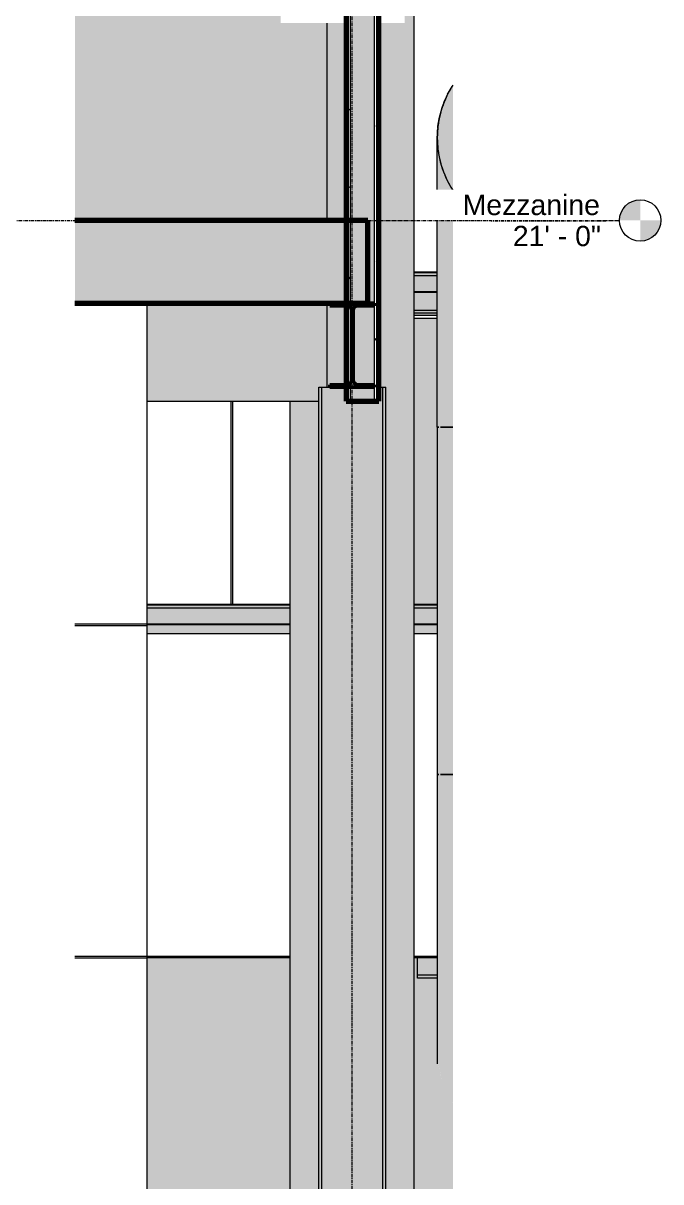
# Model space of a CAD drawing. Header units: inches. Extents: x 22688 to 23874, y -61 to 465.
# Drawn here: x 23605 to 23697.6, y 112.4 to 280.6 of the extents above; entities that cross this region are included whole.
import ezdxf

# ---------------------------------------------------------------- set-up
doc = ezdxf.new("R2010")
doc.units = ezdxf.units.IN
doc.header["$MEASUREMENT"] = 0
doc.linetypes.add('Grid Line 1_2_', pattern=[0.875, 0.5, -0.125, 0.125, -0.125])
for name, color, linetype, lineweight in [('A-DOOR', 31, 'Continuous', 18), ('A-FLOR', 192, 'Continuous', 18), ('A-FLOR-LEVL', 51, 'Continuous', 9), ('A-WALL', 113, 'Continuous', 18), ('A-WALL-PATT', 111, 'Continuous', 70), ('I-WALL', 2, 'Continuous', 18), ('L-SITE-WALL', 31, 'Continuous', 18), ('M-EQPM', 50, 'Continuous', 9), ('M-HVAC-DUCT', 70, 'Continuous', 9), ('M-HVAC-DUCT-ANNO', 70, 'Continuous', 9), ('S-BEAM', 12, 'Continuous', 9), ('S-COLS', 52, 'Continuous', 9), ('S-GRID', 1, 'Continuous', 9)]:
    doc.layers.add(name, color=color, linetype=linetype, lineweight=lineweight)
doc.styles.add('Arial', font='arial.ttf', dxfattribs={"height": 2.950599})
pattern_1 = [(0, (-76299.571, 104.131), (7.68, 1.92), [0.317, -5.443, 0.317, -5.443, -30.72]), (0, (-76299.571, 104.131), (7.68, 1.92), [-11.52, 0.317, -11.203, 0.317, -5.443, -13.44]), (0, (-76299.571, 104.131), (7.68, 1.92), [-28.8, 0.317, -3.523, 0.317, -9.283]), (120, (-76296.691, 105.091), (-5.502768775, 5.6910751), [0.317, -5.443, 0.317, -5.443, -30.72]), (120, (-76296.691, 105.091), (-5.502768775, 5.6910751), [-11.52, 0.317, -11.203, 0.317, -5.443, -13.44]), (120, (-76296.691, 105.091), (-5.502768775, 5.6910751), [-28.8, 0.317, -3.523, 0.317, -9.283]), (240, (-76295.731, 108.931), (-2.177231225, -7.6110751), [0.317, -5.443, 0.317, -5.443, -30.72]), (240, (-76295.731, 108.931), (-2.177231225, -7.6110751), [-11.52, 0.317, -11.203, 0.317, -5.443, -13.44]), (240, (-76295.731, 108.931), (-2.177231225, -7.6110751), [-28.8, 0.317, -3.523, 0.317, -9.283])]

# ---------------------------------------------------------------- blocks, each defined once
blk = doc.blocks.new('Girt_Z - 8_D-904143-Section 13 - Callout 2')
at = {"layer": 'S-BEAM'}
h = blk.add_hatch(color=256, dxfattribs=at)
h.paths.add_polyline_path([(-26227.76, 243.95), (-26227.76, 243.95), (-26227.76, 243.98)], flags=0)
h.paths.add_polyline_path([(-26175.17, 243.95), (-26175.17, 244.4), (-26178.52, 244.4), (-26178.52, 243.95), (-26176.32, 243.95)], flags=0)
h = blk.add_hatch(color=256, dxfattribs=at)
h.paths.add_polyline_path([(-26227.76, 241.63), (-26227.76, 241.63), (-26227.76, 241.91)], flags=0)
h.paths.add_polyline_path([(-26178.52, 241.63), (-26175.17, 241.63), (-26175.17, 243.95), (-26178.52, 243.95), (-26178.52, 241.91)], flags=0)
for points in [[(-26178.52, 244.4), (-26175.17, 244.4), (-26175.17, 244.48), (-26178.52, 244.48), (-26178.52, 244.47)], [(-26175.17, 241.55), (-26175.17, 241.63), (-26178.52, 241.63), (-26178.52, 241.55), (-26175.46, 241.55)]]:
    blk.add_hatch(color=256, dxfattribs=at).paths.add_polyline_path(points, flags=0)
h = blk.add_hatch(color=256, dxfattribs=at)
h.paths.add_polyline_path([(-26227.76, 241.37), (-26227.76, 241.37), (-26227.76, 241.45)], flags=0)
h.paths.add_polyline_path([(-26175.46, 241.37), (-26175.17, 241.37), (-26175.17, 241.55), (-26178.52, 241.55), (-26178.52, 241.37), (-26176.32, 241.37)], flags=0)
h = blk.add_hatch(color=256, dxfattribs=at)
h.paths.add_polyline_path([(-26175.17, 239), (-26175.17, 241.37), (-26178.52, 241.37), (-26178.52, 239), (-26175.17, 239)], flags=0)
h.paths.add_polyline_path([(-26227.76, 239), (-26227.76, 239), (-26227.76, 239.16)], flags=0)
h = blk.add_hatch(color=256, dxfattribs=at)
h.paths.add_polyline_path([(-26227.76, 238.52), (-26227.76, 238.52), (-26227.76, 238.55)], flags=0)
h.paths.add_polyline_path([(-26175.17, 238.52), (-26175.17, 239), (-26178.52, 239), (-26178.52, 238.52), (-26176.32, 238.52)], flags=0)
for p, q in [((-26175.17, 244.48), (-26178.52, 244.48)), ((-26175.17, 244.4), (-26178.52, 244.4)), ((-26175.17, 243.95), (-26178.52, 243.95)), ((-26175.17, 241.63), (-26178.52, 241.63)), ((-26175.17, 241.55), (-26178.52, 241.55)), ((-26178.52, 239), (-26175.17, 239)), ((-26175.17, 238.52), (-26178.52, 238.52))]:
    blk.add_line(p, q, dxfattribs=at)
blk = doc.blocks.new('Girt_Z - 8_D-V17-Section 13 - Callout 2')
at = {"layer": 'S-BEAM'}
h = blk.add_hatch(color=256, dxfattribs=at)
h.paths.add_polyline_path([(-26227.76, 196.15), (-26227.76, 196.15), (-26227.76, 196.23)], flags=0)
h.paths.add_polyline_path([(-26217.27, 196.15), (-26196.52, 196.15), (-26196.52, 196.23), (-26217.27, 196.23), (-26217.27, 196.16)], flags=0)
h.paths.add_polyline_path([(-26178.52, 196.15), (-26175.17, 196.15), (-26175.17, 196.23), (-26178.52, 196.23), (-26178.52, 196.22)], flags=0)
h.paths.add_polyline_path([(-26172.91, 196.15), (-26172.91, 196.15), (-26172.91, 196.15), (-26172.91, 196.22)], flags=0)
h = blk.add_hatch(color=256, dxfattribs=at)
h.paths.add_polyline_path([(-26178.52, 195.7), (-26175.17, 195.7), (-26175.17, 196.15), (-26178.52, 196.15), (-26178.52, 195.7)], flags=0)
h.paths.add_polyline_path([(-26227.76, 195.7), (-26227.76, 195.7), (-26227.76, 195.73)], flags=0)
h.paths.add_polyline_path([(-26200.33, 195.7), (-26196.52, 195.7), (-26196.52, 196.15), (-26217.27, 196.15), (-26217.27, 195.7), (-26214.05, 195.7)], flags=0)
h = blk.add_hatch(color=256, dxfattribs=at)
h.paths.add_polyline_path([(-26227.76, 193.38), (-26227.76, 193.38), (-26227.76, 195.54)], flags=0)
h.paths.add_polyline_path([(-26217.27, 193.38), (-26196.52, 193.38), (-26196.52, 195.7), (-26217.27, 195.69), (-26217.27, 193.78)], flags=0)
h.paths.add_polyline_path([(-26176.32, 193.38), (-26175.17, 193.38), (-26175.17, 195.7), (-26178.52, 195.7), (-26178.52, 193.38)], flags=0)
h = blk.add_hatch(color=256, dxfattribs=at)
h.paths.add_polyline_path([(-26178.52, 193.3), (-26175.17, 193.31), (-26175.17, 193.38), (-26178.52, 193.38), (-26178.52, 193.3)], flags=0)
h.paths.add_polyline_path([(-26196.52, 193.3), (-26196.52, 193.38), (-26217.27, 193.38), (-26217.27, 193.3), (-26200.33, 193.3)], flags=0)
h.paths.add_polyline_path([(-26227.76, 193.3), (-26227.76, 193.31), (-26227.76, 193.31)], flags=0)
h = blk.add_hatch(color=256, dxfattribs=at)
h.paths.add_polyline_path([(-26178.52, 193.12), (-26175.17, 193.12), (-26175.17, 193.3), (-26178.52, 193.3), (-26178.52, 193.19)], flags=0)
h.paths.add_polyline_path([(-26217.27, 193.12), (-26196.52, 193.12), (-26196.52, 193.3), (-26217.27, 193.3), (-26217.27, 193.13)], flags=0)
h.paths.add_polyline_path([(-26172.91, 193.12), (-26172.91, 193.12), (-26172.91, 193.12), (-26172.91, 193.2)], flags=0)
h = blk.add_hatch(color=256, dxfattribs=at)
h.paths.add_polyline_path([(-26200.33, 192), (-26196.52, 192), (-26196.52, 193.12), (-26217.27, 193.12), (-26217.27, 192), (-26200.71, 192)], flags=0)
h.paths.add_polyline_path([(-26178.52, 192), (-26175.17, 192), (-26175.17, 193.12), (-26178.52, 193.12), (-26178.52, 192.1)], flags=0)
for p, q in [((-26196.52, 196.23), (-26217.27, 196.23)), ((-26196.52, 196.15), (-26217.27, 196.15)), ((-26196.52, 195.7), (-26217.27, 195.7)), ((-26175.17, 196.23), (-26178.52, 196.23)), ((-26175.17, 196.15), (-26178.52, 196.15)), ((-26175.17, 195.7), (-26178.52, 195.7)), ((-26196.52, 193.38), (-26217.27, 193.38)), ((-26196.52, 193.3), (-26217.27, 193.3)), ((-26175.17, 193.38), (-26178.52, 193.38)), ((-26175.17, 193.3), (-26178.52, 193.3))]:
    blk.add_line(p, q, dxfattribs=at)
blk = doc.blocks.new('Girt_Z - 8_D-757207-Section 13 - Callout 2')
at = {"layer": 'S-BEAM'}
for points in [[(-26175.17, 144.87), (-26175.17, 145), (-26178.02, 145), (-26178.02, 144.87), (-26175.21, 144.87)], [(-26175.17, 142.5), (-26175.17, 144.87), (-26178.02, 144.87), (-26178.02, 142.5), (-26176.32, 142.5)], [(-26176.32, 142.02), (-26175.17, 142.02), (-26175.17, 142.5), (-26178.02, 142.5), (-26178.02, 142.02)]]:
    blk.add_hatch(color=256, dxfattribs=at).paths.add_polyline_path(points, flags=0)
for p, q in [((-26178.02, 144.96), (-26178.02, 145)), ((-26178.02, 144.87), (-26178.02, 144.96)), ((-26178.02, 142.5), (-26178.02, 144.87)), ((-26178.02, 142.02), (-26178.02, 142.5)), ((-26178.02, 142.5), (-26175.17, 142.5)), ((-26175.17, 142.02), (-26178.02, 142.02))]:
    blk.add_line(p, q, dxfattribs=at)
blk = doc.blocks.new('opening - opening-915839-Section 13 - Callout 2')
at = {"layer": 'A-DOOR'}
h = blk.add_hatch(color=256, dxfattribs=at)
edge = h.paths.add_edge_path(flags=0)
edge.add_line((-26172.91, 123.8), (-26173.22, 124.29))
edge.add_line((-26173.22, 124.29), (-26173.33, 124.49))
edge.add_line((-26173.33, 124.49), (-26173.77, 125.38))
edge.add_line((-26173.77, 125.38), (-26173.92, 125.71))
edge.add_line((-26173.92, 125.71), (-26174.25, 126.54))
edge.add_line((-26174.25, 126.54), (-26174.45, 127.13))
edge.add_line((-26174.45, 127.13), (-26174.6, 127.63))
edge.add_line((-26174.6, 127.63), (-26174.92, 128.97))
edge.add_line((-26174.92, 128.97), (-26175.09, 130.23))
edge.add_line((-26175.09, 130.23), (-26175.17, 132.06))
edge.add_line((-26175.17, 132.06), (-26175.17, 142.02))
edge.add_line((-26175.17, 142.02), (-26178.02, 142.02))
edge.add_line((-26178.02, 142.02), (-26178.02, 145))
edge.add_line((-26178.02, 145), (-26178.52, 145))
edge.add_line((-26178.52, 145), (-26178.52, 1))
edge.add_line((-26178.52, 1), (-26172.91, 1))
edge.add_line((-26172.91, 1), (-26172.91, 0))
edge.add_line((-26172.91, 0), (-26172.91, 0))
h.paths.add_polyline_path([(-26217.27, 1), (-26196.52, 1), (-26196.52, 145), (-26217.27, 145), (-26217.27, 10.99)], flags=0)
blk = doc.blocks.new('Carrier_48TC_Standard_Efficiency_Gas_Heat_Electric_Cooling_Packaged_Rooftop_Unit_3_to_15_nominal_tons - 15 ton 48TC__16-873539-Section 13 - Callout 2')
at = {"layer": 'M-EQPM'}
h = blk.add_hatch(color=256, dxfattribs=at)
h.paths.add_polyline_path([(-26172.91, 180.43), (-26172.91, 180.43), (-26172.91, 185.11)], flags=0)
h.paths.add_polyline_path([(-26178.01, 196.23), (-26175.17, 196.23), (-26175.17, 237.8), (-26178.52, 237.8), (-26178.52, 196.23)], flags=0)
h.paths.add_polyline_path([(-26172.91, 201.18), (-26172.91, 201.18), (-26172.91, 206.08)], flags=0)
for points in [[(-26172.91, 196.23), (-26172.91, 196.23), (-26172.91, 199.09)], [(-26172.91, 171.55), (-26172.91, 171.55), (-26172.91, 171.74)]]:
    blk.add_hatch(color=256, dxfattribs=at).paths.add_polyline_path(points, flags=0)
blk.add_line((-26178.52, 237.8), (-26175.17, 237.8), dxfattribs=at)
blk = doc.blocks.new('W-Wide Flange - W12X26-943848-Section 13 - Callout 2')
at = {"layer": 'S-BEAM'}
h = blk.add_hatch(dxfattribs=at)
h.set_pattern_fill('FP_14', color=256, style=0, pattern_type=2)
h.set_pattern_definition([(45, (-76299.571, 104.131), (-2.37587878, 2.37587878), []), (45, (-76299.571, 107.731), (-2.37587878, 2.37587878), [])])
h.paths.add_polyline_path([(-26186.61, 227.78), (-26184.27, 227.78), (-26184.27, 228.16), (-26186.72, 228.16), (-26186.98, 228.21), (-26187.2, 228.36), (-26187.35, 228.58), (-26187.4, 228.84), (-26187.4, 238.94), (-26187.35, 239.2), (-26187.2, 239.42), (-26186.98, 239.57), (-26186.72, 239.62), (-26184.27, 239.62), (-26184.27, 240), (-26190.76, 240), (-26190.76, 239.62), (-26188.31, 239.62), (-26188.05, 239.57), (-26187.83, 239.42), (-26187.68, 239.2), (-26187.63, 238.94), (-26187.63, 228.84), (-26187.68, 228.58), (-26187.83, 228.36), (-26188.05, 228.21), (-26188.31, 228.16), (-26190.76, 228.16), (-26190.76, 227.78)], flags=0)
at = {"layer": 'S-BEAM', "lineweight": 50}
for p, q in [((-26184.27, 240), (-26190.76, 240)), ((-26190.76, 240), (-26190.76, 239.62)), ((-26190.76, 239.62), (-26188.31, 239.62)), ((-26187.63, 238.94), (-26187.63, 228.84)), ((-26187.4, 228.84), (-26187.4, 238.94)), ((-26186.72, 239.62), (-26184.27, 239.62)), ((-26184.27, 239.62), (-26184.27, 240)), ((-26188.31, 228.16), (-26190.76, 228.16)), ((-26190.76, 228.16), (-26190.76, 227.78)), ((-26190.76, 227.78), (-26184.27, 227.78)), ((-26184.27, 228.16), (-26186.72, 228.16)), ((-26184.27, 227.78), (-26184.27, 228.16))]:
    blk.add_line(p, q, dxfattribs=at)
for centre, start, end in [((-26188.31, 238.94), 0, 90), ((-26186.72, 238.94), 90, 180), ((-26188.31, 228.84), 270, 0), ((-26186.72, 228.84), 180, 270)]:
    blk.add_arc(centre, 0.684, start, end, dxfattribs=at)
blk = doc.blocks.new('Round Elbow - 1_5 D-870650-Section 13 - Callout 2')
at = {"layer": 'M-HVAC-DUCT'}
h = blk.add_hatch(color=256, dxfattribs=at)
edge = h.paths.add_edge_path(flags=0)
edge.add_line((-26172.91, 171.55), (-26175.17, 171.55))
edge.add_line((-26175.17, 171.55), (-26175.17, 131.76))
edge.add_line((-26175.17, 131.76), (-26175.09, 130.19))
edge.add_line((-26175.09, 130.19), (-26174.91, 128.96))
edge.add_line((-26174.91, 128.96), (-26174.57, 127.53))
edge.add_line((-26174.57, 127.53), (-26174.33, 126.78))
edge.add_line((-26174.33, 126.78), (-26174.19, 126.35))
edge.add_line((-26174.19, 126.35), (-26173.92, 125.69))
edge.add_line((-26173.92, 125.69), (-26173.77, 125.38))
edge.add_line((-26173.77, 125.38), (-26173.27, 124.38))
edge.add_line((-26173.27, 124.38), (-26173.13, 124.14))
edge.add_line((-26173.13, 124.14), (-26173, 123.95))
edge.add_line((-26173, 123.95), (-26172.91, 123.8))
for p, q in [((-26175.16, 171.55), (-26175.12, 171.55)), ((-26175.11, 171.55), (-26174.96, 171.55)), ((-26174.69, 171.55), (-26174.32, 171.55)), ((-26174.32, 171.55), (-26173.86, 171.55)), ((-26173.86, 171.55), (-26173.29, 171.55)), ((-26173.29, 171.55), (-26172.92, 171.55))]:
    blk.add_line(p, q, dxfattribs=at)
at = {"layer": 'M-HVAC-DUCT', "flags": 128}
blk.add_lwpolyline([(-26175.17, 171.55), (-26175.17, 169.87), (-26175.17, 168.2), (-26175.17, 166.52), (-26175.17, 164.86), (-26175.17, 163.21), (-26175.17, 161.57), (-26175.17, 159.94), (-26175.17, 158.34), (-26175.17, 156.76), (-26175.17, 155.2), (-26175.17, 153.66), (-26175.17, 152.16), (-26175.17, 150.68), (-26175.17, 149.24), (-26175.17, 147.84), (-26175.17, 146.47), (-26175.17, 145.14), (-26175.17, 143.86), (-26175.17, 142.62), (-26175.17, 141.42), (-26175.17, 140.28), (-26175.17, 139.18), (-26175.17, 138.14), (-26175.17, 137.15), (-26175.17, 136.21), (-26175.17, 135.33), (-26175.17, 134.51), (-26175.17, 133.75), (-26175.17, 133.05), (-26175.17, 132.41), (-26175.17, 131.83), (-26175.17, 131.31), (-26175.17, 130.87), (-26175.17, 130.48), (-26175.17, 130.16), (-26175.17, 129.91), (-26175.17, 129.72), (-26175.17, 129.61), (-26175.17, 129.55), (-26175.17, 129.55)], dxfattribs=at)
blk = doc.blocks.new('Round Elbow - 1_5 D-V19-Section 13 - Callout 2')
at = {"layer": 'M-HVAC-DUCT'}
h = blk.add_hatch(color=256, dxfattribs=at)
h.paths.add_polyline_path([(-26173.18, 256.82), (-26173.5, 257.4), (-26173.29, 257), (-26173.22, 256.89)], flags=0)
h.paths.add_polyline_path([(-26173.78, 257.93), (-26174.03, 258.51), (-26173.86, 258.08)], flags=0)
h.paths.add_polyline_path([(-26174.05, 269.45), (-26173.78, 270.07), (-26173.86, 269.92)], flags=0)
h.paths.add_polyline_path([(-26173.5, 270.6), (-26173.18, 271.18), (-26173.29, 271)], flags=0)
blk.add_hatch(color=256, dxfattribs=at).paths.add_polyline_path([(-26173.3, 222), (-26172.91, 222), (-26172.91, 222), (-26172.91, 256.4), (-26173.07, 256.63), (-26173.22, 256.89), (-26173.29, 257), (-26173.5, 257.4), (-26173.7, 257.76), (-26173.78, 257.93), (-26173.86, 258.08), (-26174.35, 259.28), (-26174.69, 260.38), (-26174.96, 261.57), (-26175.12, 262.78), (-26175.17, 263.77), (-26175.17, 222), (-26173.86, 222)], flags=0)
for p, q in [((-26175.12, 222), (-26175.16, 222)), ((-26174.96, 222), (-26175.11, 222)), ((-26174.32, 222), (-26174.69, 222)), ((-26173.86, 222), (-26174.32, 222)), ((-26173.29, 222), (-26173.86, 222)), ((-26172.92, 222), (-26173.29, 222))]:
    blk.add_line(p, q, dxfattribs=at)
at = {"layer": 'M-HVAC-DUCT', "flags": 128}
for points in [[(-26173.67, 270.31), (-26173.59, 270.46), (-26173.32, 270.96), (-26173.03, 271.44), (-26172.91, 271.62)], [(-26174.2, 269.12), (-26174.06, 269.45), (-26173.84, 269.96), (-26173.74, 270.17)], [(-26175.1, 265.35), (-26175.07, 265.68), (-26174.99, 266.23), (-26174.89, 266.78), (-26174.77, 267.33), (-26174.62, 267.87), (-26174.46, 268.4), (-26174.27, 268.93), (-26174.24, 269.02)], [(-26175.17, 264), (-26175.16, 264.56), (-26175.12, 265.12), (-26175.11, 265.25)], [(-26175.17, 222), (-26175.17, 223.68), (-26175.17, 225.36), (-26175.17, 227.03), (-26175.17, 228.69), (-26175.17, 230.34), (-26175.17, 231.98), (-26175.17, 233.61), (-26175.17, 235.21), (-26175.17, 236.8), (-26175.17, 238.36), (-26175.17, 239.89), (-26175.17, 241.39), (-26175.17, 242.87), (-26175.17, 244.31), (-26175.17, 245.71), (-26175.17, 247.08), (-26175.17, 248.41), (-26175.17, 249.69), (-26175.17, 250.93), (-26175.17, 252.13), (-26175.17, 253.28), (-26175.17, 254.37), (-26175.17, 255.42), (-26175.17, 256.41), (-26175.17, 257.34), (-26175.17, 258.22), (-26175.17, 259.04), (-26175.17, 259.8), (-26175.17, 260.51), (-26175.17, 261.15), (-26175.17, 261.72), (-26175.17, 262.24), (-26175.17, 262.69), (-26175.17, 263.07), (-26175.17, 263.39), (-26175.17, 263.64), (-26175.17, 263.83), (-26175.17, 263.95), (-26175.17, 264)]]:
    blk.add_lwpolyline(points, dxfattribs=at)
at = {"layer": 'M-HVAC-DUCT'}
for start, end in [(149.1102, 151.8242), (154.2865, 157.0458), (164.5114, 167.8596), (159.3972, 162.4245), (169.661, 173.2108), (174.8301, 180), (180, 185.1699), (186.7892, 190.339), (192.1404, 195.4886), (197.5755, 200), (200, 200.6028), (202.9542, 205), (205, 205.7135), (208.1758, 210), (210, 210.8898)]:
    blk.add_arc((-26161.17, 264), 14, start, end, dxfattribs=at)
blk = doc.blocks.new('Girt_C - 8_D-947499-Section 13 - Callout 2')
at = {"layer": 'S-BEAM'}
h = blk.add_hatch(color=256, dxfattribs=at)
edge = h.paths.add_edge_path(flags=0)
edge.add_line((-26227.76, 241.12), (-26227.76, 241.12))
edge.add_line((-26227.76, 241.12), (-26227.76, 241.17))
h = blk.add_hatch(color=256, dxfattribs=at)
edge = h.paths.add_edge_path(flags=0)
edge.add_line((-26227.76, 238.75), (-26227.76, 238.75))
edge.add_line((-26227.76, 238.75), (-26227.76, 239))
h = blk.add_hatch(color=256, dxfattribs=at)
h.paths.add_polyline_path([(-26175.17, 238.27), (-26175.17, 238.52), (-26178.52, 238.52), (-26178.52, 238.27), (-26176.32, 238.27)], flags=0)
edge = h.paths.add_edge_path(flags=0)
edge.add_line((-26227.76, 238.27), (-26227.76, 238.27))
edge.add_line((-26227.76, 238.27), (-26227.76, 238.48))
blk.add_line((-26178.52, 238.27), (-26175.17, 238.27), dxfattribs=at)
blk = doc.blocks.new('Level - Level Head - Circle-15001-Section 13 - Callout 2')
at = {"layer": 'A-FLOR-LEVL'}
h = blk.add_hatch(color=256, dxfattribs=at)
edge = h.paths.add_edge_path(flags=0)
edge.add_line((-26145.72, 0), (-26148.72, 0))
edge.add_arc((-26145.72, 0), 3, 90, 180, ccw=False)
edge.add_line((-26145.72, 3), (-26145.72, 0))
h = blk.add_hatch(color=256, dxfattribs=at)
edge = h.paths.add_edge_path(flags=0)
edge.add_line((-26145.72, -3), (-26145.72, 0))
edge.add_line((-26145.72, 0), (-26142.72, 0))
edge.add_arc((-26145.72, 0), 3, 270, 360, ccw=False)
blk.add_circle((-26145.72, 0), 3, dxfattribs=at)

msp = doc.modelspace()

# ---------------------------------------------------------------- hatches: boundary and pattern name
at = {"layer": 'A-FLOR'}
msp.add_hatch(color=256, dxfattribs=at).paths.add_polyline_path([(23653.69, 240), (23655.02, 240), (23655.02, 252), (23612.54, 252), (23612.54, 240), (23650.26, 240)], flags=0)
at = {"layer": 'A-WALL-PATT', "lineweight": 9}
h = msp.add_hatch(dxfattribs=at)
h.set_pattern_fill('FP_19', color=256, style=0, pattern_type=2)
h.set_pattern_definition(pattern_1)
h.paths.add_polyline_path([(23652.53, 225.78), (23652.53, 290.53), (23651.9, 290.53), (23651.9, 225.78)], flags=0)
h = msp.add_hatch(dxfattribs=at)
h.set_pattern_fill('FP_19', color=256, style=0, pattern_type=2)
h.set_pattern_definition(pattern_1)
h.paths.add_polyline_path([(23656.65, 225.78), (23656.65, 290.53), (23656.03, 290.53), (23656.03, 225.78)], flags=0)
h = msp.add_hatch(dxfattribs=at)
h.set_pattern_fill('FP_18', color=256, style=0, pattern_type=2)
h.set_pattern_definition([(90, (-75741.24, 0.25), (-193, -193), [48, -145]), (180, (-75741.24, 0.25), (-2e-14, -193), [96.25, -96.75]), (270, (-75837.49, 48.25), (-193, -193), [48, -145]), (180, (-75741.24, 48.25), (-2e-14, -193), [96.25, -96.75]), (270, (-75837.74, 48.25), (-193, -193), [48, -145]), (180, (-75837.74, 48.25), (-2e-14, -193), [96.25, -96.75]), (90, (-75933.99, 0.25), (-193, -193), [48, -145]), (180, (-75837.74, 0.25), (-2e-14, -193), [96.25, -96.75]), (90, (-75789.24, 48.5), (-193, -193), [48, -145]), (180, (-75740.99, 48.5), (-2e-14, -193), [48.25, -144.75]), (180, (-75740.99, 96.5), (-2e-14, -193), [48.25, -144.75]), (90, (-75885.74, 48.5), (-193, -193), [48, -145]), (180, (-75789.49, 48.5), (-2e-14, -193), [96.25, -96.75]), (270, (-75789.49, 96.5), (-193, -193), [48, -145]), (180, (-75789.49, 96.5), (-2e-14, -193), [96.25, -96.75]), (180, (-75885.99, 48.5), (-2e-14, -193), [48, -145]), (270, (-75885.99, 96.5), (-193, -193), [48, -145]), (180, (-75885.99, 96.5), (-2e-14, -193), [48, -145]), (90, (-75741.24, 96.75), (-193, -193), [48, -145]), (180, (-75741.24, 96.75), (-2e-14, -193), [96.25, -96.75]), (270, (-75837.49, 144.75), (-193, -193), [48, -145]), (180, (-75741.24, 144.75), (-2e-14, -193), [96.25, -96.75]), (270, (-75837.74, 144.75), (-193, -193), [48, -145]), (180, (-75837.74, 144.75), (-2e-14, -193), [96.25, -96.75]), (270, (-75933.99, 144.75), (-193, -193), [48, -145]), (180, (-75837.74, 96.75), (-2e-14, -193), [96.25, -96.75]), (90, (-75789.24, 145), (-193, -193), [48, -145]), (180, (-75740.99, 145), (-2e-14, -193), [48.25, -144.75]), (180, (-75740.99, 193), (-2e-14, -193), [48.25, -144.75]), (90, (-75885.74, 145), (-193, -193), [48, -145]), (180, (-75789.49, 145), (-2e-14, -193), [96.25, -96.75]), (270, (-75789.49, 193), (-193, -193), [48, -145]), (180, (-75789.49, 193), (-2e-14, -193), [96.25, -96.75]), (180, (-75885.99, 145), (-2e-14, -193), [48, -145]), (270, (-75885.99, 193), (-193, -193), [48, -145]), (180, (-75885.99, 193), (-2e-14, -193), [48, -145])])
h.paths.add_polyline_path([(23623.03, 0), (23623.03, 240), (23612.54, 240), (23612.54, 0)], flags=0)
h = msp.add_hatch(dxfattribs=at)
h.set_pattern_fill('FP_17', color=256, style=0, pattern_type=2)
h.set_pattern_definition([(0, (-75518.44, 0.25), (-193, 193), [48, -145]), (90, (-75518.44, 0.25), (-193, 1e-14), [96.25, -96.75]), (180, (-75470.44, 96.5), (-193, 193), [48, -145]), (90, (-75470.44, 0.25), (-193, 1e-14), [96.25, -96.75]), (180, (-75470.44, 96.75), (-193, 193), [48, -145]), (90, (-75470.44, 96.75), (-193, 1e-14), [96.25, -96.75]), (0, (-75518.44, 193), (-193, 193), [48, -145]), (90, (-75518.44, 96.75), (-193, 1e-14), [96.25, -96.75]), (0, (-75470.19, 48.25), (-193, 193), [48, -145]), (90, (-75470.19, 0), (-193, 1e-14), [48.25, -144.75]), (90, (-75422.19, 0), (-193, 1e-14), [48.25, -144.75]), (0, (-75470.19, 144.75), (-193, 193), [48, -145]), (90, (-75470.19, 48.5), (-193, 1e-14), [96.25, -96.75]), (180, (-75422.19, 48.5), (-193, 193), [48, -145]), (90, (-75422.19, 48.5), (-193, 1e-14), [96.25, -96.75]), (90, (-75470.19, 145), (-193, 1e-14), [48, -145]), (180, (-75422.19, 145), (-193, 193), [48, -145]), (90, (-75422.19, 145), (-193, 1e-14), [48, -145]), (0, (-75421.94, 0.25), (-193, 193), [48, -145]), (90, (-75421.94, 0.25), (-193, 1e-14), [96.25, -96.75]), (180, (-75373.94, 96.5), (-193, 193), [48, -145]), (90, (-75373.94, 0.25), (-193, 1e-14), [96.25, -96.75]), (180, (-75373.94, 96.75), (-193, 193), [48, -145]), (90, (-75373.94, 96.75), (-193, 1e-14), [96.25, -96.75]), (180, (-75373.94, 193), (-193, 193), [48, -145]), (90, (-75421.94, 96.75), (-193, 1e-14), [96.25, -96.75]), (0, (-75373.69, 48.25), (-193, 193), [48, -145]), (90, (-75373.69, 0), (-193, 1e-14), [48.25, -144.75]), (90, (-75325.69, 0), (-193, 1e-14), [48.25, -144.75]), (0, (-75373.69, 144.75), (-193, 193), [48, -145]), (90, (-75373.69, 48.5), (-193, 1e-14), [96.25, -96.75]), (180, (-75325.69, 48.5), (-193, 193), [48, -145]), (90, (-75325.69, 48.5), (-193, 1e-14), [96.25, -96.75]), (90, (-75373.69, 145), (-193, 1e-14), [48, -145]), (180, (-75325.69, 145), (-193, 193), [48, -145]), (90, (-75325.69, 145), (-193, 1e-14), [48, -145])])
h.paths.add_polyline_path([(23623.03, 196.23), (23643.78, 196.23), (23643.78, 225.78), (23623.03, 225.78), (23623.03, 199.09)], flags=0)
h.paths.add_polyline_path([(23661.78, 237.8), (23665.13, 237.8), (23665.13, 238.27), (23661.78, 238.27)], flags=0)
h = msp.add_hatch(dxfattribs=at)
h.set_pattern_fill('FP_16', color=256, style=0, pattern_type=2)
h.set_pattern_definition([(90, (-74752.16, -1109.5), (-193, -193), [48, -145]), (180, (-74752.16, -1109.5), (-2e-14, -193), [96.25, -96.75]), (270, (-74848.4, -1061.5), (-193, -193), [48, -145]), (180, (-74752.16, -1061.5), (-2e-14, -193), [96.25, -96.75]), (270, (-74848.66, -1061.5), (-193, -193), [48, -145]), (180, (-74848.66, -1061.5), (-2e-14, -193), [96.25, -96.75]), (90, (-74944.9, -1109.5), (-193, -193), [48, -145]), (180, (-74848.66, -1109.5), (-2e-14, -193), [96.25, -96.75]), (90, (-74800.16, -1061.25), (-193, -193), [48, -145]), (180, (-74751.9, -1061.25), (-2e-14, -193), [48.25, -144.75]), (180, (-74751.9, -1013.25), (-2e-14, -193), [48.25, -144.75]), (90, (-74896.66, -1061.25), (-193, -193), [48, -145]), (180, (-74800.4, -1061.25), (-2e-14, -193), [96.25, -96.75]), (270, (-74800.4, -1013.25), (-193, -193), [48, -145]), (180, (-74800.4, -1013.25), (-2e-14, -193), [96.25, -96.75]), (180, (-74896.9, -1061.25), (-2e-14, -193), [48, -145]), (270, (-74896.9, -1013.25), (-193, -193), [48, -145]), (180, (-74896.9, -1013.25), (-2e-14, -193), [48, -145]), (90, (-74752.16, -1013), (-193, -193), [48, -145]), (180, (-74752.16, -1013), (-2e-14, -193), [96.25, -96.75]), (270, (-74848.4, -965), (-193, -193), [48, -145]), (180, (-74752.16, -965), (-2e-14, -193), [96.25, -96.75]), (270, (-74848.66, -965), (-193, -193), [48, -145]), (180, (-74848.66, -965), (-2e-14, -193), [96.25, -96.75]), (270, (-74944.9, -965), (-193, -193), [48, -145]), (180, (-74848.66, -1013), (-2e-14, -193), [96.25, -96.75]), (90, (-74800.16, -964.75), (-193, -193), [48, -145]), (180, (-74751.9, -964.75), (-2e-14, -193), [48.25, -144.75]), (180, (-74751.9, -916.75), (-2e-14, -193), [48.25, -144.75]), (90, (-74896.66, -964.75), (-193, -193), [48, -145]), (180, (-74800.4, -964.75), (-2e-14, -193), [96.25, -96.75]), (270, (-74800.4, -916.75), (-193, -193), [48, -145]), (180, (-74800.4, -916.75), (-2e-14, -193), [96.25, -96.75]), (180, (-74896.9, -964.75), (-2e-14, -193), [48, -145]), (270, (-74896.9, -916.75), (-193, -193), [48, -145]), (180, (-74896.9, -916.75), (-2e-14, -193), [48, -145])])
h.paths.add_polyline_path([(23665.13, 145), (23665.13, 192), (23661.78, 192), (23661.78, 145), (23665.08, 145)], flags=0)
h.paths.add_polyline_path([(23623.03, 145), (23643.78, 145), (23643.78, 192), (23623.03, 192), (23623.03, 148.93)], flags=0)
at = {"layer": 'I-WALL'}
h = msp.add_hatch(color=256, dxfattribs=at)
h.paths.add_polyline_path([(23647.92, 225.78), (23647.92, 227.78), (23649.15, 227.78), (23649.15, 240), (23623.03, 240), (23623.03, 225.78), (23639.96, 225.78)], flags=0)
h.paths.add_polyline_path([(23622.02, 252), (23649.15, 252), (23649.15, 280.64), (23642.42, 280.64), (23642.42, 292), (23649.15, 292), (23649.15, 333.17), (23642.42, 333.17), (23642.42, 334.17), (23612.54, 334.17), (23612.54, 252), (23613.9, 252)], flags=0)
msp.add_hatch(color=256, dxfattribs=at).paths.add_polyline_path([(23653.69, 225.78), (23656.03, 225.78), (23656.03, 290.53), (23652.53, 290.53), (23652.53, 225.78)], flags=0)
at = {"layer": 'M-HVAC-DUCT'}
msp.add_hatch(color=256, dxfattribs=at).paths.add_polyline_path([(23666.44, 171.55), (23667.39, 171.55), (23667.39, 222), (23665.13, 222), (23665.13, 171.55), (23666.44, 171.55)], flags=0)
at = {"layer": 'M-HVAC-DUCT-ANNO'}
msp.add_hatch(color=256, dxfattribs=at).paths.add_polyline_path([(23667.39, 256.39), (23667.39, 271.61), (23667.22, 271.37), (23666.59, 270.24), (23666.05, 268.99), (23665.66, 267.83), (23665.37, 266.57), (23665.19, 265.3), (23665.13, 264), (23665.19, 262.7), (23665.37, 261.43), (23665.69, 260.07), (23666.07, 258.94), (23666.59, 257.76), (23667.22, 256.63)], flags=0)
at = {"layer": 'S-COLS'}
h = msp.add_hatch(color=256, dxfattribs=at)
h.paths.add_polyline_path([(23647.92, 1), (23647.92, 225.78), (23643.78, 225.78), (23643.78, 1)], flags=0)
h.paths.add_polyline_path([(23657.65, 1), (23661.78, 1), (23661.78, 304.22), (23652.04, 304.22), (23652.04, 293.86), (23660.42, 293.86), (23660.42, 280.64), (23656.65, 280.64), (23656.65, 227.78), (23657.65, 227.78), (23657.65, 24.34)], flags=0)
h.paths.add_polyline_path([(23649.15, 227.78), (23649.54, 227.78), (23649.54, 228.16), (23651.9, 228.16), (23651.9, 239.62), (23649.54, 239.62), (23649.54, 240), (23649.15, 240), (23649.15, 228.16)], flags=0)
h.paths.add_polyline_path([(23651.9, 252), (23651.9, 280.64), (23649.15, 280.64), (23649.15, 252)], flags=0)
h.paths.add_polyline_path([(23650.79, 293.86), (23650.79, 304.22), (23649.15, 304.22), (23649.15, 293.86)], flags=0)
for points in [[(23648.35, 1), (23648.35, 227.78), (23647.92, 227.78), (23647.92, 1)], [(23648.87, 1), (23649.04, 1), (23649.04, 227.78), (23648.35, 227.78), (23648.35, 1), (23648.87, 1)], [(23649.04, 1), (23656.52, 1), (23656.52, 225.78), (23651.9, 225.78), (23651.9, 227.78), (23649.04, 227.78), (23649.04, 24.34)], [(23656.71, 1), (23657.21, 1), (23657.21, 227.78), (23656.65, 227.78), (23656.65, 225.78), (23656.52, 225.78), (23656.52, 1)], [(23657.65, 1), (23657.65, 227.78), (23657.21, 227.78), (23657.21, 1)]]:
    msp.add_hatch(color=256, dxfattribs=at).paths.add_polyline_path(points, flags=0)

# ---------------------------------------------------------------- linework, layer by layer
at = {"layer": 'A-FLOR', "lineweight": 70}
for p, q in [((23655.03, 252), (23612.54, 252)), ((23655.03, 240), (23655.03, 252)), ((23612.54, 240), (23655.03, 240))]:
    msp.add_line(p, q, dxfattribs=at)
at = {"layer": 'A-WALL'}
for p, q in [((23652.53, 225.78), (23652.53, 290.53)), ((23656.03, 225.78), (23656.03, 290.53)), ((23623.03, 1), (23623.03, 240))]:
    msp.add_line(p, q, dxfattribs=at)
at = {"layer": 'I-WALL', "lineweight": 70}
for p, q in [((23651.9, 290.53), (23651.9, 225.78)), ((23656.65, 225.78), (23656.65, 290.53)), ((23651.9, 225.78), (23656.65, 225.78))]:
    msp.add_line(p, q, dxfattribs=at)
at = {"layer": 'I-WALL'}
for p, q in [((23649.15, 252), (23649.15, 280.64)), ((23649.15, 227.78), (23649.15, 240)), ((23623.03, 225.78), (23647.92, 225.78))]:
    msp.add_line(p, q, dxfattribs=at)
at = {"layer": 'L-SITE-WALL'}
for p, q in [((23643.78, 192), (23623.03, 192)), ((23665.13, 192), (23661.78, 192)), ((23623.03, 145), (23643.78, 145)), ((23661.78, 145), (23665.13, 145))]:
    msp.add_line(p, q, dxfattribs=at)
at = {"layer": 'M-HVAC-DUCT'}
for p, q in [((23665.13, 222), (23665.13, 171.55)), ((23665.14, 222), (23665.18, 222)), ((23665.18, 222), (23665.34, 222)), ((23665.6, 222), (23665.97, 222)), ((23665.97, 222), (23666.44, 222)), ((23666.44, 222), (23667, 222)), ((23667, 222), (23667.38, 222)), ((23665.18, 171.55), (23665.14, 171.55)), ((23665.34, 171.55), (23665.18, 171.55)), ((23665.97, 171.55), (23665.6, 171.55)), ((23666.44, 171.55), (23665.97, 171.55)), ((23667, 171.55), (23666.44, 171.55)), ((23667.38, 171.55), (23667, 171.55))]:
    msp.add_line(p, q, dxfattribs=at)
at = {"layer": 'M-HVAC-DUCT-ANNO'}
for start, end in [(147.0118, 180), (180, 212.9882)]:
    msp.add_arc((23679.13, 264), 14, start, end, dxfattribs=at)
at = {"layer": 'S-COLS'}
for p, q in [((23661.78, 1), (23661.78, 304.22)), ((23647.92, 227.78), (23648.35, 227.78)), ((23647.92, 1), (23647.92, 227.78)), ((23648.35, 227.78), (23649.04, 227.78)), ((23648.35, 1), (23648.35, 227.78)), ((23649.04, 227.78), (23649.54, 227.78)), ((23656.66, 227.78), (23657.21, 227.78)), ((23657.21, 227.78), (23657.65, 227.78)), ((23657.21, 1), (23657.21, 227.78)), ((23657.65, 1), (23657.65, 227.78)), ((23643.78, 1), (23643.78, 225.78))]:
    msp.add_line(p, q, dxfattribs=at)
at = {"layer": 'S-GRID', "linetype": 'Grid Line 1_2_'}
msp.add_line((23652.78, -55.75), (23652.78, 439.97), dxfattribs=at)

# ---------------------------------------------------------------- block references
at = {"layer": 'A-DOOR'}
msp.add_blockref('opening - opening-915839-Section 13 - Callout 2', (49840.3, 0), dxfattribs=at)
at = {"layer": 'A-FLOR-LEVL'}
msp.add_blockref('Level - Level Head - Circle-15001-Section 13 - Callout 2', (49840.3, 252), dxfattribs=at)
at = {"layer": 'M-EQPM'}
msp.add_blockref('Carrier_48TC_Standard_Efficiency_Gas_Heat_Electric_Cooling_Packaged_Rooftop_Unit_3_to_15_nominal_tons - 15 ton 48TC__16-873539-Section 13 - Callout 2', (49840.3, 0), dxfattribs=at)
at = {"layer": 'M-HVAC-DUCT'}
for name in ['Round Elbow - 1_5 D-V19-Section 13 - Callout 2', 'Round Elbow - 1_5 D-870650-Section 13 - Callout 2']:
    msp.add_blockref(name, (49840.3, 0), dxfattribs=at)
at = {"layer": 'S-BEAM'}
for name in ['Girt_Z - 8_D-904143-Section 13 - Callout 2', 'Girt_C - 8_D-947499-Section 13 - Callout 2', 'W-Wide Flange - W12X26-943848-Section 13 - Callout 2', 'Girt_Z - 8_D-V17-Section 13 - Callout 2', 'Girt_Z - 8_D-757207-Section 13 - Callout 2']:
    msp.add_blockref(name, (49840.3, 0), dxfattribs=at)

# ---------------------------------------------------------------- next in the draw order: texts
at = {"layer": 'A-FLOR-LEVL', "insert": (23688.74, 255.73), "char_height": 2.951, "width": 23.724, "attachment_point": 3, "line_spacing_factor": 0.938532, "style": 'Arial', "bg_fill": 3, "box_fill_scale": 1.25, "bg_fill_color": 0, "bg_fill_transparency": 0}
msp.add_mtext('Mezzanine', dxfattribs=at)

# ---------------------------------------------------------------- next in the draw order: texts
at = {"layer": 'A-FLOR-LEVL', "insert": (23688.89, 251.22), "char_height": 2.951, "width": 15.228, "attachment_point": 3, "line_spacing_factor": 0.938532, "style": 'Arial', "bg_fill": 3, "box_fill_scale": 1.25, "bg_fill_color": 0, "bg_fill_transparency": 0}
msp.add_mtext('21\' - 0"', dxfattribs=at)

# ---------------------------------------------------------------- next in the draw order: linework, layer by layer
at = {"layer": 'A-FLOR-LEVL', "linetype": 'Grid Line 1_2_'}
msp.add_line((23512.47, 252), (23691.58, 252), dxfattribs=at)

doc.saveas('drawing.dxf')
